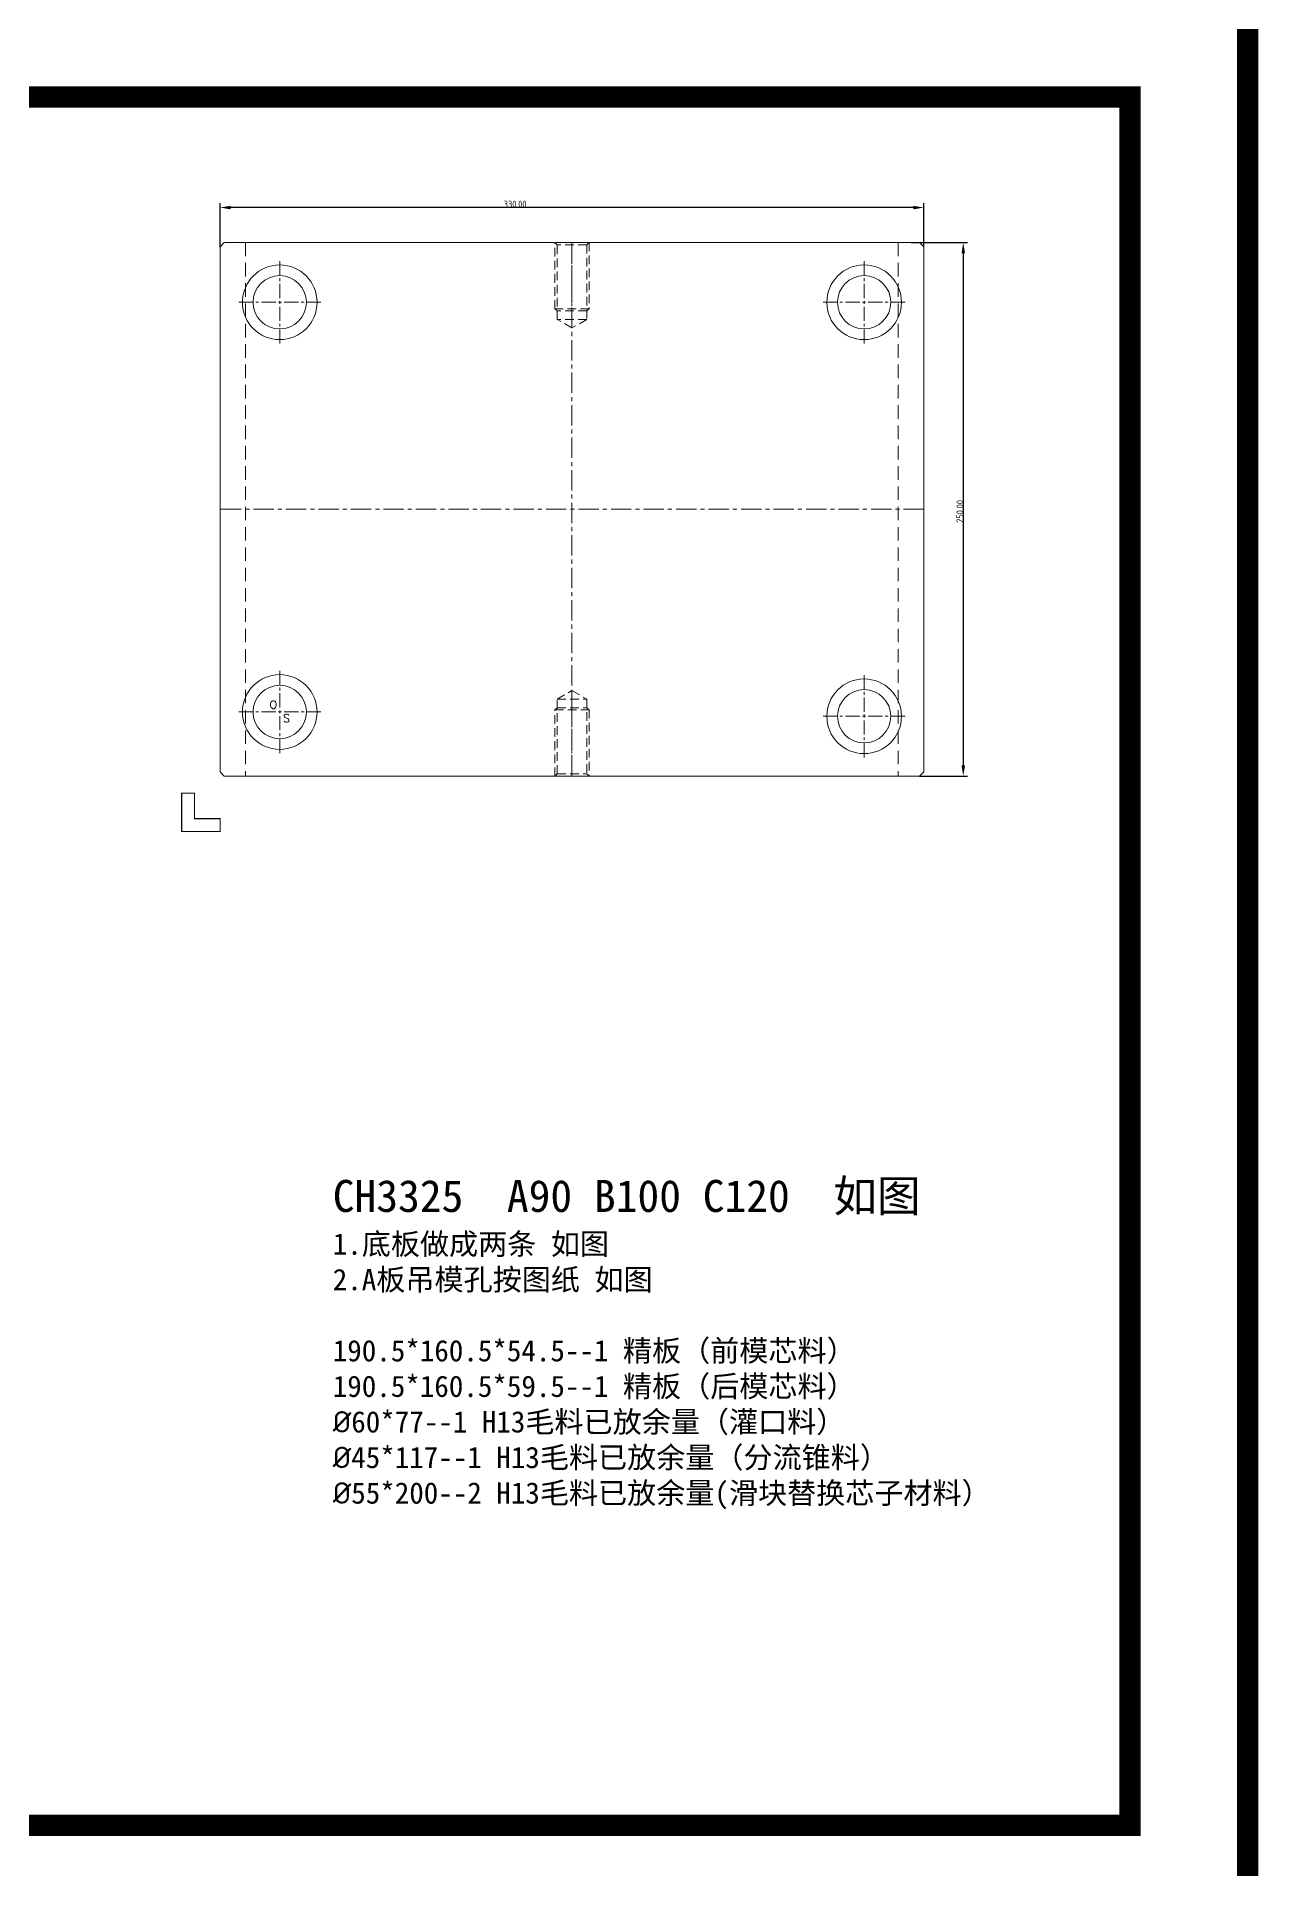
# Model space of a CAD drawing. Header units: millimetres. Extents: x 5647 to 7112, y -2229 to 2511.
# Drawn here: x 6539 to 7112, y 830 to 1688 of the extents above; entities that cross this region are included whole.
import ezdxf

# ---------------------------------------------------------------- set-up
doc = ezdxf.new("R2010")
doc.units = ezdxf.units.MM
doc.header["$PDSIZE"] = -5
doc.linetypes.add('CENTER', pattern=[0.6, 0.375, -0.075, 0.075, -0.075])
doc.linetypes.add('HIDDEN', pattern=[9.525, 6.35, -3.175])
doc.layers.get('0').update_dxf_attribs({"lineweight": 5})
doc.layers.get('Defpoints').update_dxf_attribs({"lineweight": 5})
doc.layers.add('moldbase', color=7, linetype='Continuous', lineweight=20)
doc.layers.add('粗实线', color=7, linetype='Continuous', lineweight=30)
doc.styles.add('ROMANC', font='romanc.shx', dxfattribs={"bigfont": 'gbcbig.shx'})
doc.styles.get("Standard").update_dxf_attribs({"font": 'txt.shx', "bigfont": 'gbcbig.shx'})
doc.styles.add('标注', font='isocp.shx', dxfattribs={"width": 0.8, "bigfont": 'hztxt.shx'})
doc.dimstyles.new('副本 a4', dxfattribs={"dimtxt": 3.2, "dimasz": 5, "dimexe": 2, "dimexo": 0, "dimgap": 0, "dimtad": 1, "dimzin": 0, "dimdsep": 46, "dimtxsty": '标注', "dimcen": 0, "dimdle": 3, "dimclrd": 4, "dimclre": 4, "dimclrt": 6, "dimazin": 0, "dimtfac": 1, "dimtofl": 0, "dimtmove": 0, "dimatfit": 3, "dimfxl": 0, "dimtolj": 1, "dimarcsym": 0})

# ---------------------------------------------------------------- blocks, each defined once
blk = doc.blocks.new('*D112')
at = {"layer": 'Defpoints', "color": 0}
for p in [(6625.41, 1608), (6625.41, 1589.61), (6955.41, 1589.61)]:
    blk.add_point(p, dxfattribs=at)
at = {"layer": '粗实线', "color": 4, "lineweight": -2}
for p, q in [((6625.41, 1589.61), (6625.41, 1610)), ((6950.41, 1608), (6630.41, 1608)), ((6955.41, 1589.61), (6955.41, 1610))]:
    blk.add_line(p, q, dxfattribs=at)
at = {"layer": '粗实线', "color": 4}
for points in [[(6630.41, 1608.83), (6630.41, 1607.17), (6625.41, 1608)], [(6950.41, 1608.83), (6950.41, 1607.17), (6955.41, 1608)]]:
    blk.add_solid(points, dxfattribs=at)
at = {"layer": '粗实线', "color": 6, "insert": (6763.75, 1609.6), "char_height": 3.2, "attachment_point": 5, "style": '标注'}
blk.add_mtext('\\A1;330.00', dxfattribs=at)
blk = doc.blocks.new('*D113')
at = {"layer": 'Defpoints', "color": 0}
for p in [(6949.44, 1591.61), (6953.41, 1341.61), (6973.89, 1341.61)]:
    blk.add_point(p, dxfattribs=at)
at = {"layer": '粗实线', "color": 4, "lineweight": -2}
for p, q in [((6949.44, 1591.61), (6975.89, 1591.61)), ((6973.89, 1586.61), (6973.89, 1346.61)), ((6953.41, 1341.61), (6975.89, 1341.61))]:
    blk.add_line(p, q, dxfattribs=at)
at = {"layer": '粗实线', "color": 4}
for points in [[(6973.06, 1586.61), (6974.72, 1586.61), (6973.89, 1591.61)], [(6973.06, 1346.61), (6974.72, 1346.61), (6973.89, 1341.61)]]:
    blk.add_solid(points, dxfattribs=at)
at = {"layer": '粗实线', "color": 6, "insert": (6972.29, 1465.62), "char_height": 3.2, "attachment_point": 5, "rotation": 90, "style": '标注'}
blk.add_mtext('\\A1;250.00', dxfattribs=at)

msp = doc.modelspace()

# ---------------------------------------------------------------- linework, layer by layer
at = {"layer": 'moldbase'}
for p, q in [((6627.40782, 1591.61328), (6625.40782, 1589.61328)), ((6625.40782, 1589.61328), (6625.40782, 1343.61328)), ((6953.40782, 1591.61328), (6627.40782, 1591.61328)), ((6953.40782, 1591.61328), (6955.40782, 1589.61328)), ((6955.40782, 1589.61328), (6955.40782, 1343.61328)), ((6625.40782, 1343.61328), (6627.40782, 1341.61328)), ((6953.40782, 1341.61328), (6627.40782, 1341.61328)), ((6955.40782, 1343.61328), (6953.40782, 1341.61328))]:
    msp.add_line(p, q, dxfattribs=at)
at = {"layer": 'moldbase', "color": 8, "linetype": 'HIDDEN'}
for p, q in [((6637.40782, 1591.61328), (6637.40782, 1341.61328)), ((6943.40782, 1591.61328), (6943.40782, 1341.61328))]:
    msp.add_line(p, q, dxfattribs=at)
at = {"layer": 'moldbase', "color": 92, "linetype": 'HIDDEN', "ltscale": 0.64}
for p, q in [((6782.40782, 1560.61328), (6782.40782, 1591.61328)), ((6798.40782, 1591.61328), (6798.40782, 1560.61328)), ((6783.40782, 1559.61328), (6782.40782, 1560.61328)), ((6798.40782, 1560.61328), (6782.40782, 1560.61328)), ((6797.40782, 1559.61328), (6783.40782, 1559.61328)), ((6798.40782, 1560.61328), (6797.40782, 1559.61328)), ((6782.40782, 1372.61328), (6783.40782, 1373.61328)), ((6783.40782, 1373.61328), (6797.40782, 1373.61328)), ((6797.40782, 1373.61328), (6798.40782, 1372.61328)), ((6782.40782, 1341.61328), (6782.40782, 1372.61328)), ((6782.40782, 1372.61328), (6798.40782, 1372.61328)), ((6798.40782, 1372.61328), (6798.40782, 1341.61328))]:
    msp.add_line(p, q, dxfattribs=at)
at = {"layer": 'moldbase', "color": 8, "linetype": 'HIDDEN', "ltscale": 0.64}
for p, q in [((6783.40782, 1590.61328), (6782.40782, 1591.61328)), ((6797.40782, 1590.61328), (6783.40782, 1590.61328)), ((6783.40782, 1555.61328), (6783.40782, 1590.61328)), ((6798.40782, 1591.61328), (6797.40782, 1590.61328)), ((6797.40782, 1590.61328), (6797.40782, 1555.61328)), ((6790.40782, 1551.57183), (6783.40782, 1555.61328)), ((6797.40782, 1555.61328), (6783.40782, 1555.61328)), ((6797.40782, 1555.61328), (6790.40782, 1551.57183)), ((6783.40782, 1377.61328), (6790.40782, 1381.65474)), ((6783.40782, 1342.61328), (6783.40782, 1377.61328)), ((6783.40782, 1377.61328), (6797.40782, 1377.61328)), ((6790.40782, 1381.65474), (6797.40782, 1377.61328)), ((6797.40782, 1377.61328), (6797.40782, 1342.61328)), ((6782.40782, 1341.61328), (6783.40782, 1342.61328)), ((6783.40782, 1342.61328), (6797.40782, 1342.61328)), ((6797.40782, 1342.61328), (6798.40782, 1341.61328))]:
    msp.add_line(p, q, dxfattribs=at)
at = {"layer": 'moldbase', "color": 1, "linetype": 'CENTER', "ltscale": 25.4}
for p, q in [((6790.40782, 1591.61328), (6790.40782, 1341.61328)), ((6955.40782, 1466.61328), (6625.40782, 1466.61328))]:
    msp.add_line(p, q, dxfattribs=at)
at = {"layer": 'moldbase', "color": 1, "linetype": 'CENTER', "ltscale": 10.16}
for p, q in [((6790.40782, 1591.61328), (6790.40782, 1551.57183)), ((6790.40782, 1341.61328), (6790.40782, 1381.65474))]:
    msp.add_line(p, q, dxfattribs=at)
at = {"layer": 'moldbase', "color": 1, "linetype": 'CENTER', "ltscale": 17.78}
for p, q in [((6653.40782, 1582.86328), (6653.40782, 1544.36328)), ((6927.40782, 1582.86328), (6927.40782, 1544.36328)), ((6634.15782, 1563.61328), (6672.65782, 1563.61328)), ((6946.65782, 1563.61328), (6908.15782, 1563.61328)), ((6653.40782, 1352.36328), (6653.40782, 1390.86328)), ((6927.40782, 1350.36328), (6927.40782, 1388.86328)), ((6634.15782, 1371.61328), (6672.65782, 1371.61328)), ((6946.65782, 1369.61328), (6908.15782, 1369.61328))]:
    msp.add_line(p, q, dxfattribs=at)
at = {"layer": 'moldbase', "const_width": 0.5}
msp.add_lwpolyline([(6625.40782, 1321.61328), (6613.40782, 1321.61328), (6613.40782, 1333.61328), (6607.40782, 1333.61328), (6607.40782, 1315.61328), (6625.40782, 1315.61328), (6625.40782, 1321.61328)], dxfattribs=at)
at = {"layer": 'moldbase'}
for centre, radius in [((6653.40782, 1563.61328), 17.5), ((6927.40782, 1563.61328), 17.5), ((6653.40782, 1563.61328), 12.5), ((6927.40782, 1563.61328), 12.5), ((6653.40782, 1371.61328), 17.5), ((6653.40782, 1371.61328), 12.5), ((6927.40782, 1369.61328), 17.5), ((6927.40782, 1369.61328), 12.5)]:
    msp.add_circle(centre, radius, dxfattribs=at)
at = {"layer": '粗实线', "const_width": 10}
for points in [[(5892.4149, 2045.38055), (7107.25603, 2045.38055), (7107.25603, -2224.1732), (5892.4149, -2224.1732)], [(6100.54851, 1659.74412), (7052.09248, 1659.74412), (7052.09248, 849.85119), (6100.54851, 849.85119)]]:
    msp.add_lwpolyline(points, close=True, dxfattribs=at)

# ---------------------------------------------------------------- texts
at = {"insert": (6678.26089, 1152.32662), "char_height": 15, "width": 343.0253064, "attachment_point": 1}
msp.add_mtext('{\\fSimSun|b0|i0|c134|p2;CH3325  A90 B100 C120  如图\\P\\H0.66667x;1.底板做成两条 如图\\P2.A板吊模孔按图纸 如图\\P\\P190.5*160.5*54.5--1 精板（前模芯料）\\P190.5*160.5*59.5--1 精板（后模芯料）\\P\\fISOCPEUR|b0|i0|c0|p34;%%C\\fSimSun|b0|i0|c134|p2;60*77--1 H13毛料已放余量（灌口料）\\P\\fISOCPEUR|b0|i0|c0|p34;%%C\\fSimSun|b0|i0|c134|p2;45*117--1 H13毛料已放余量（分流锥料）\\P\\fISOCPEUR|b0|i0|c0|p34;%%C\\fSimSun|b0|i0|c134|p2;55*200--2 H13毛料已放余量(滑块替换芯子材料）}', dxfattribs=at)
at = {"layer": 'moldbase', "style": 'ROMANC'}
for s, p in [('O', (6648.65253, 1373.15837)), ('S', (6654.9529, 1366.858))]:
    msp.add_text(s, height=3.75, dxfattribs=at).set_placement(p)

# ---------------------------------------------------------------- dimensions: what is measured, and where the dimension line sits
at = {"layer": '粗实线'}
dim = msp.add_linear_dim(base=(6625.40782, 1608.0004), p1=(6955.40782, 1589.61328), p2=(6625.40782, 1589.61328), dimstyle='副本 a4', dxfattribs=at)
dim.commit()
dim.dimension.update_dxf_attribs({"geometry": '*D112', "text_midpoint": (6763.75316, 1608.0004), "dimtype": 160})
dim = msp.add_linear_dim(base=(6973.88846, 1341.61328), p1=(6949.43871, 1591.61328), p2=(6953.40782, 1341.61328), angle=90, dimstyle='副本 a4', dxfattribs=at)
dim.commit()
dim.dimension.update_dxf_attribs({"geometry": '*D113', "text_midpoint": (6973.88846, 1465.6241), "dimtype": 160})

doc.saveas('drawing.dxf')
